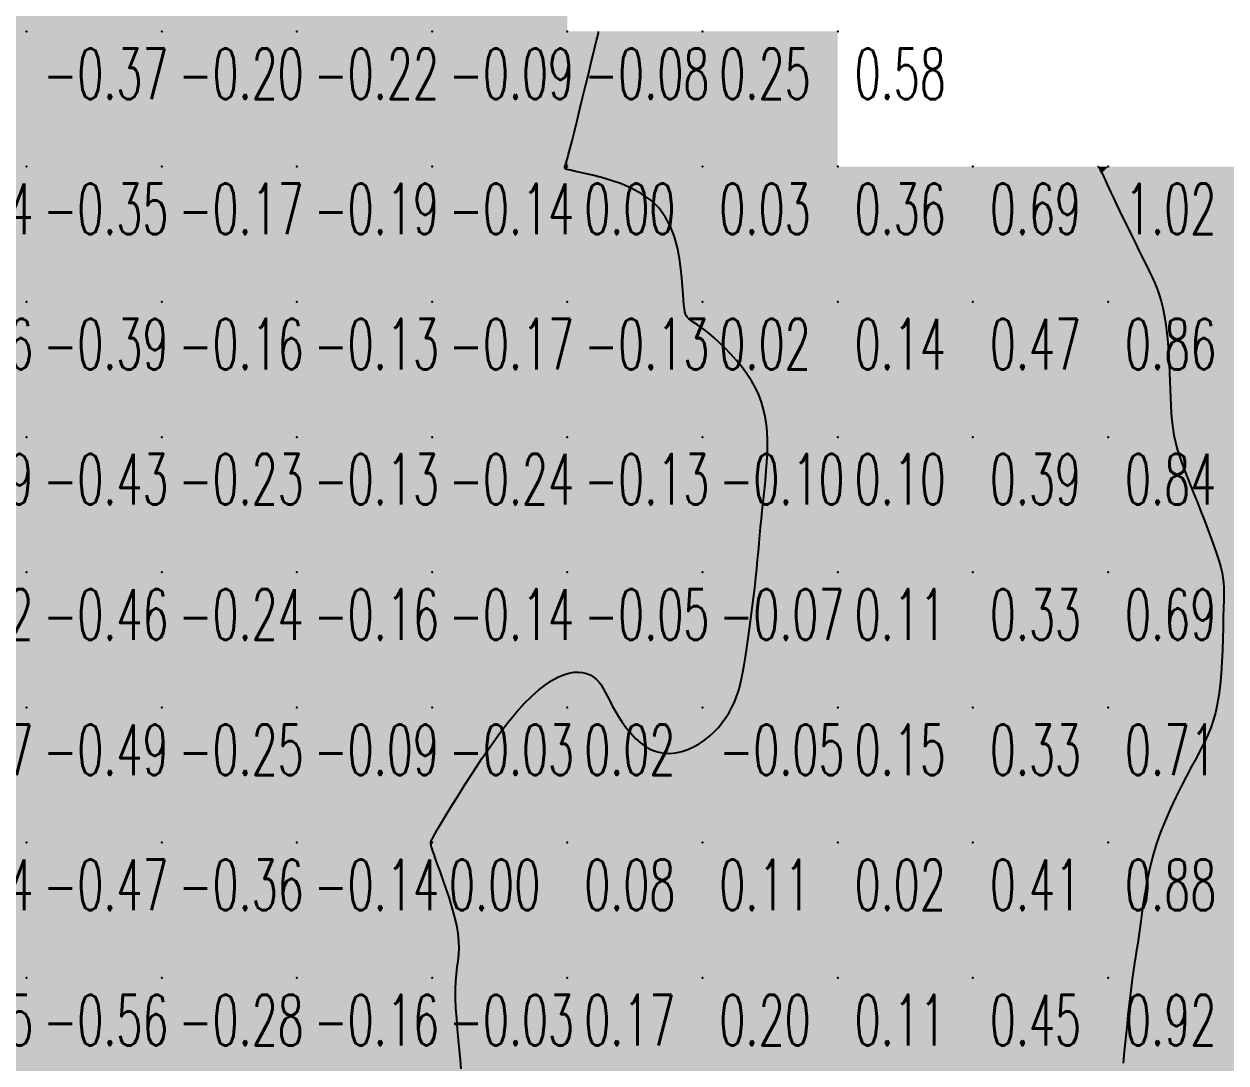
# Model space of a CAD drawing. Header units: millimetres. Extents: x 88261 to 90953, y 390274 to 392322.
# Drawn here: x 90260.1 to 90349, y 391710.9 to 391787.8 of the extents above; entities that cross this region are included whole.
import ezdxf
from ezdxf.enums import TextEntityAlignment as Align

# ---------------------------------------------------------------- set-up
doc = ezdxf.new("R2010")
doc.units = ezdxf.units.MM
doc.header["$LTSCALE"] = 25
for name, color, linetype in [('CN_03_00', 7, 'Continuous'), ('CN_04_00', 242, 'Continuous'), ('COTEAlt', 7, 'Continuous'), ('TN_COLORIAGE', 7, 'Continuous')]:
    doc.layers.add(name, color=color, linetype=linetype)
doc.styles.add('Simplex 1.0', font='Simplex.shx', dxfattribs={"width": 0.99, "height": 2.5})
doc.styles.get("Standard").update_dxf_attribs({"font": 'times.ttf'})

# ---------------------------------------------------------------- blocks, each defined once
blk = doc.blocks.new('COTE')
at = {"color": 0}
blk.add_point((0, 0), dxfattribs=at)
at = {"layer": 'COTEAlt'}
blk.add_attdef('ALT', text='', height=3.75, dxfattribs=at).set_placement((1.25, -1.25), align=Align.TOP_LEFT)

msp = doc.modelspace()

# ---------------------------------------------------------------- linework, layer by layer
at = {"layer": 'CN_03_00', "elevation": 1, "flags": 128}
msp.add_lwpolyline([(90339.51, 391777.239), (90339.51, 391777.239), (90339.511, 391777.238), (90339.512, 391777.236), (90339.516, 391777.23), (90339.522, 391777.221), (90339.531, 391777.208), (90339.543, 391777.19), (90339.559, 391777.166), (90339.58, 391777.134), (90339.605, 391777.096), (90339.634, 391777.05), (90339.667, 391776.996), (90339.704, 391776.933), (90339.743, 391776.861), (90339.786, 391776.781), (90339.831, 391776.69), (90339.879, 391776.589), (90339.933, 391776.47), (90339.999, 391776.325), (90340.079, 391776.147), (90340.179, 391775.927), (90340.302, 391775.659), (90340.453, 391775.334), (90340.636, 391774.945), (90340.854, 391774.487), (90341.101, 391773.971), (90341.37, 391773.413), (90341.654, 391772.827), (90341.946, 391772.227), (90342.239, 391771.629), (90342.526, 391771.048), (90342.799, 391770.498), (90343.053, 391769.989), (90343.287, 391769.516), (90343.502, 391769.066), (90343.697, 391768.63), (90343.874, 391768.197), (90344.033, 391767.755), (90344.174, 391767.295), (90344.298, 391766.804), (90344.405, 391766.275), (90344.497, 391765.712), (90344.575, 391765.121), (90344.64, 391764.51), (90344.694, 391763.884), (90344.737, 391763.25), (90344.77, 391762.615), (90344.796, 391761.985), (90344.816, 391761.366), (90344.833, 391760.759), (90344.852, 391760.164), (90344.877, 391759.582), (90344.911, 391759.012), (90344.959, 391758.455), (90345.025, 391757.91), (90345.112, 391757.379), (90345.225, 391756.859), (90345.362, 391756.346), (90345.521, 391755.834), (90345.702, 391755.315), (90345.901, 391754.784), (90346.117, 391754.234), (90346.349, 391753.659), (90346.595, 391753.052), (90346.852, 391752.41), (90347.114, 391751.744), (90347.376, 391751.069), (90347.631, 391750.397), (90347.872, 391749.744), (90348.094, 391749.123), (90348.29, 391748.548), (90348.454, 391748.034), (90348.581, 391747.587), (90348.674, 391747.193), (90348.738, 391746.826), (90348.778, 391746.464), (90348.797, 391746.084), (90348.802, 391745.663), (90348.796, 391745.177), (90348.785, 391744.604), (90348.771, 391743.928), (90348.754, 391743.165), (90348.731, 391742.341), (90348.699, 391741.479), (90348.656, 391740.605), (90348.6, 391739.742), (90348.527, 391738.916), (90348.436, 391738.151), (90348.323, 391737.465), (90348.188, 391736.845), (90348.027, 391736.275), (90347.84, 391735.735), (90347.623, 391735.208), (90347.375, 391734.676), (90347.094, 391734.12), (90346.777, 391733.522), (90346.426, 391732.868), (90346.048, 391732.16), (90345.655, 391731.403), (90345.255, 391730.603), (90344.861, 391729.767), (90344.482, 391728.9), (90344.13, 391728.008), (90343.814, 391727.096), (90343.542, 391726.172), (90343.313, 391725.248), (90343.12, 391724.335), (90342.958, 391723.446), (90342.823, 391722.594), (90342.708, 391721.791), (90342.61, 391721.051), (90342.522, 391720.384), (90342.439, 391719.799), (90342.361, 391719.276), (90342.285, 391718.791), (90342.21, 391718.319), (90342.135, 391717.838), (90342.059, 391717.321), (90341.98, 391716.744), (90341.897, 391716.084), (90341.809, 391715.324), (90341.718, 391714.486), (90341.626, 391713.598), (90341.535, 391712.692), (90341.447, 391711.797), (90341.365, 391710.941)], dxfattribs=at)
at = {"layer": 'CN_04_00', "flags": 128}
msp.add_lwpolyline([(90292.395, 391710.513), (90292.349, 391711.175), (90292.286, 391711.899), (90292.213, 391712.663), (90292.138, 391713.448), (90292.069, 391714.234), (90292.012, 391715.002), (90291.977, 391715.731), (90291.969, 391716.401), (90291.995, 391716.999), (90292.044, 391717.537), (90292.105, 391718.033), (90292.167, 391718.505), (90292.217, 391718.972), (90292.244, 391719.452), (90292.235, 391719.963), (90292.179, 391720.523), (90292.068, 391721.145), (90291.91, 391721.813), (90291.717, 391722.508), (90291.502, 391723.206), (90291.276, 391723.888), (90291.053, 391724.533), (90290.843, 391725.119), (90290.66, 391725.625), (90290.513, 391726.036), (90290.399, 391726.358), (90290.315, 391726.602), (90290.256, 391726.782), (90290.216, 391726.909), (90290.191, 391726.994), (90290.178, 391727.05), (90290.169, 391727.088), (90290.164, 391727.119), (90290.159, 391727.146), (90290.156, 391727.17), (90290.154, 391727.193), (90290.153, 391727.215), (90290.155, 391727.238), (90290.158, 391727.264), (90290.163, 391727.293), (90290.171, 391727.33), (90290.193, 391727.39), (90290.239, 391727.489), (90290.32, 391727.645), (90290.448, 391727.875), (90290.633, 391728.197), (90290.888, 391728.627), (90291.222, 391729.183), (90291.643, 391729.875), (90292.141, 391730.679), (90292.699, 391731.564), (90293.304, 391732.501), (90293.939, 391733.458), (90294.59, 391734.405), (90295.242, 391735.31), (90295.879, 391736.144), (90296.489, 391736.881), (90297.07, 391737.521), (90297.623, 391738.07), (90298.147, 391738.533), (90298.644, 391738.917), (90299.114, 391739.226), (90299.556, 391739.468), (90299.973, 391739.647), (90300.363, 391739.769), (90300.728, 391739.838), (90301.067, 391739.858), (90301.38, 391739.832), (90301.669, 391739.763), (90301.932, 391739.656), (90302.169, 391739.514), (90302.382, 391739.34), (90302.571, 391739.138), (90302.743, 391738.909), (90302.903, 391738.652), (90303.06, 391738.369), (90303.221, 391738.06), (90303.392, 391737.725), (90303.58, 391737.365), (90303.794, 391736.981), (90304.038, 391736.574), (90304.311, 391736.155), (90304.613, 391735.737), (90304.942, 391735.333), (90305.295, 391734.954), (90305.67, 391734.614), (90306.067, 391734.325), (90306.483, 391734.099), (90306.915, 391733.946), (90307.36, 391733.863), (90307.812, 391733.846), (90308.266, 391733.889), (90308.717, 391733.986), (90309.161, 391734.133), (90309.592, 391734.324), (90310.005, 391734.553), (90310.395, 391734.816), (90310.762, 391735.108), (90311.105, 391735.426), (90311.423, 391735.765), (90311.715, 391736.121), (90311.98, 391736.491), (90312.218, 391736.87), (90312.428, 391737.255), (90312.61, 391737.642), (90312.768, 391738.039), (90312.905, 391738.451), (90313.025, 391738.886), (90313.134, 391739.35), (90313.234, 391739.852), (90313.331, 391740.398), (90313.427, 391740.995), (90313.527, 391741.647), (90313.63, 391742.345), (90313.733, 391743.077), (90313.835, 391743.831), (90313.934, 391744.594), (90314.029, 391745.354), (90314.117, 391746.099), (90314.197, 391746.817), (90314.267, 391747.498), (90314.329, 391748.148), (90314.386, 391748.773), (90314.439, 391749.381), (90314.491, 391749.979), (90314.544, 391750.576), (90314.601, 391751.179), (90314.662, 391751.795), (90314.73, 391752.429), (90314.801, 391753.079), (90314.872, 391753.738), (90314.937, 391754.402), (90314.992, 391755.064), (90315.034, 391755.72), (90315.058, 391756.363), (90315.059, 391756.988), (90315.035, 391757.59), (90314.98, 391758.172), (90314.894, 391758.737), (90314.772, 391759.286), (90314.611, 391759.824), (90314.409, 391760.352), (90314.163, 391760.875), (90313.869, 391761.394), (90313.527, 391761.912), (90313.147, 391762.422), (90312.741, 391762.917), (90312.319, 391763.39), (90311.895, 391763.834), (90311.479, 391764.24), (90311.083, 391764.602), (90310.72, 391764.913), (90310.399, 391765.167), (90310.119, 391765.372), (90309.878, 391765.536), (90309.671, 391765.669), (90309.496, 391765.779), (90309.351, 391765.877), (90309.232, 391765.972), (90309.135, 391766.072), (90309.059, 391766.187), (90308.998, 391766.329), (90308.951, 391766.508), (90308.913, 391766.735), (90308.879, 391767.021), (90308.848, 391767.379), (90308.815, 391767.818), (90308.776, 391768.35), (90308.727, 391768.98), (90308.655, 391769.689), (90308.547, 391770.452), (90308.391, 391771.244), (90308.172, 391772.039), (90307.879, 391772.813), (90307.497, 391773.54), (90307.013, 391774.195), (90306.421, 391774.759), (90305.744, 391775.235), (90305.012, 391775.632), (90304.253, 391775.958), (90303.498, 391776.221), (90302.777, 391776.432), (90302.118, 391776.598), (90301.552, 391776.728), (90301.101, 391776.83), (90300.757, 391776.909), (90300.505, 391776.968), (90300.33, 391777.01), (90300.218, 391777.04), (90300.152, 391777.061), (90300.119, 391777.076), (90300.102, 391777.09), (90300.091, 391777.105), (90300.081, 391777.122), (90300.074, 391777.141), (90300.07, 391777.162), (90300.068, 391777.185), (90300.07, 391777.212), (90300.075, 391777.241), (90300.084, 391777.273), (90300.097, 391777.311), (90300.117, 391777.37), (90300.149, 391777.468), (90300.195, 391777.621), (90300.26, 391777.849), (90300.347, 391778.168), (90300.459, 391778.597), (90300.601, 391779.153), (90300.774, 391779.844), (90300.972, 391780.643), (90301.185, 391781.513), (90301.405, 391782.417), (90301.623, 391783.318), (90301.831, 391784.179), (90302.021, 391784.963), (90302.183, 391785.634), (90302.31, 391786.164), (90302.406, 391786.562), (90302.475, 391786.848), (90302.521, 391787.039), (90302.549, 391787.155), (90302.563, 391787.214), (90302.568, 391787.236), (90302.569, 391787.239)], dxfattribs=at)
at = {"layer": 'TN_COLORIAGE', "color": 91}
for points in [[(90250.249, 391797.239, -0.507), (90250.249, 391787.239, -0.507), (90260.249, 391797.239, -0.507)], [(90250.249, 391787.239, -0.507), (90260.249, 391787.239, -0.507), (90260.249, 391797.239, -0.507)], [(90260.249, 391797.239, -0.346), (90260.249, 391787.239, -0.346), (90270.249, 391797.239, -0.346)], [(90260.249, 391787.239, -0.346), (90270.249, 391787.239, -0.346), (90270.249, 391797.239, -0.346)], [(90270.249, 391797.239, -0.269), (90270.249, 391787.239, -0.269), (90280.249, 391797.239, -0.269)], [(90270.249, 391787.239, -0.269), (90280.249, 391787.239, -0.269), (90280.249, 391797.239, -0.269)], [(90280.249, 391787.239, -0.186), (90290.249, 391787.239, -0.186), (90290.249, 391797.239, -0.186)], [(90280.249, 391797.239, -0.186), (90280.249, 391787.239, -0.186), (90290.249, 391797.239, -0.186)], [(90290.249, 391797.239), (90295.876, 391797.239), (90290.249, 391787.239), (90294.05, 391791.04)], [(90290.249, 391787.239), (90294.05, 391791.04), (90300.249, 391787.239), (90300.249, 391790.706)], [(90250.249, 391777.239, -0.373), (90260.249, 391777.239, -0.373), (90260.249, 391787.239, -0.373)], [(90250.249, 391787.239, -0.373), (90250.249, 391777.239, -0.373), (90260.249, 391787.239, -0.373)], [(90260.249, 391787.239, -0.203), (90260.249, 391777.239, -0.203), (90270.249, 391787.239, -0.203)], [(90260.249, 391777.239, -0.203), (90270.249, 391777.239, -0.203), (90270.249, 391787.239, -0.203)], [(90270.249, 391787.239, -0.215), (90270.249, 391777.239, -0.215), (90280.249, 391787.239, -0.215)], [(90270.249, 391777.239, -0.215), (90280.249, 391777.239, -0.215), (90280.249, 391787.239, -0.215)], [(90280.249, 391787.239, -0.089), (90280.249, 391777.239, -0.089), (90290.249, 391787.239, -0.089)], [(90280.249, 391777.239, -0.089), (90290.249, 391777.239, -0.089), (90290.249, 391787.239, -0.089)], [(90290.249, 391787.239, -0.077), (90290.249, 391777.239, -0.077), (90300.249, 391787.239, -0.077)], [(90290.249, 391777.239), (90300.044, 391777.239), (90300.249, 391787.239), (90300.249, 391777.609)], [(90302.569, 391787.239, -0.077), (90300.249, 391777.609, -0.077), (90300.249, 391787.239, -0.077)], [(90250.249, 391777.239, -0.347), (90250.249, 391767.239, -0.347), (90260.249, 391777.239, -0.347)], [(90250.249, 391767.239, -0.347), (90260.249, 391767.239, -0.347), (90260.249, 391777.239, -0.347)], [(90260.249, 391777.239, -0.173), (90260.249, 391767.239, -0.173), (90270.249, 391777.239, -0.173)], [(90260.249, 391767.239, -0.173), (90270.249, 391767.239, -0.173), (90270.249, 391777.239, -0.173)], [(90270.249, 391777.239, -0.19), (90270.249, 391767.239, -0.19), (90280.249, 391777.239, -0.19)], [(90270.249, 391767.239, -0.19), (90280.249, 391767.239, -0.19), (90280.249, 391777.239, -0.19)], [(90280.249, 391767.239, -0.141), (90290.249, 391767.239, -0.141), (90290.249, 391777.239, -0.141)], [(90280.249, 391777.239, -0.141), (90280.249, 391767.239, -0.141), (90290.249, 391777.239, -0.141)], [(90290.249, 391767.239), (90300.08, 391777.071), (90290.249, 391777.239), (90300.044, 391777.239)], [(90290.249, 391767.239), (90300.08, 391777.071), (90300.249, 391767.239), (90300.249, 391777.017)], [(90308.238, 391775.229, -0.13), (90300.249, 391777.017, -0.13), (90300.249, 391767.239, -0.13)], [(90308.238, 391775.229, -0.13), (90308.874, 391767.239, -0.13), (90300.249, 391767.239, -0.13)], [(90250.249, 391767.239, -0.389), (90250.249, 391757.239, -0.389), (90260.249, 391767.239, -0.389)], [(90250.249, 391757.239, -0.389), (90260.249, 391757.239, -0.389), (90260.249, 391767.239, -0.389)], [(90260.249, 391767.239, -0.162), (90260.249, 391757.239, -0.162), (90270.249, 391767.239, -0.162)], [(90260.249, 391757.239, -0.162), (90270.249, 391757.239, -0.162), (90270.249, 391767.239, -0.162)], [(90270.249, 391767.239, -0.129), (90270.249, 391757.239, -0.129), (90280.249, 391767.239, -0.129)], [(90270.249, 391757.239, -0.129), (90280.249, 391757.239, -0.129), (90280.249, 391767.239, -0.129)], [(90280.249, 391757.239, -0.172), (90290.249, 391757.239, -0.172), (90290.249, 391767.239, -0.172)], [(90280.249, 391767.239, -0.172), (90280.249, 391757.239, -0.172), (90290.249, 391767.239, -0.172)], [(90290.249, 391757.239, -0.13), (90300.249, 391757.239, -0.13), (90300.249, 391767.239, -0.13)], [(90290.249, 391767.239, -0.13), (90290.249, 391757.239, -0.13), (90300.249, 391767.239, -0.13)], [(90300.249, 391757.239), (90308.922, 391765.913), (90300.249, 391767.239), (90308.874, 391767.239)], [(90300.249, 391757.239), (90308.922, 391765.913), (90310.249, 391757.239), (90310.249, 391765.542)], [(90314.406, 391761.396, -0.101), (90310.249, 391765.542, -0.101), (90310.249, 391757.239, -0.101)], [(90314.406, 391761.396, -0.101), (90315.342, 391757.239, -0.101), (90310.249, 391757.239, -0.101)], [(90250.249, 391757.239, -0.43), (90250.249, 391747.239, -0.43), (90260.249, 391757.239, -0.43)], [(90250.249, 391747.239, -0.43), (90260.249, 391747.239, -0.43), (90260.249, 391757.239, -0.43)], [(90260.249, 391757.239, -0.234), (90260.249, 391747.239, -0.234), (90270.249, 391757.239, -0.234)], [(90260.249, 391747.239, -0.234), (90270.249, 391747.239, -0.234), (90270.249, 391757.239, -0.234)], [(90270.249, 391757.239, -0.127), (90270.249, 391747.239, -0.127), (90280.249, 391757.239, -0.127)], [(90270.249, 391747.239, -0.127), (90280.249, 391747.239, -0.127), (90280.249, 391757.239, -0.127)], [(90280.249, 391757.239, -0.239), (90280.249, 391747.239, -0.239), (90290.249, 391757.239, -0.239)], [(90280.249, 391747.239, -0.239), (90290.249, 391747.239, -0.239), (90290.249, 391757.239, -0.239)], [(90290.249, 391747.239, -0.135), (90300.249, 391747.239, -0.135), (90300.249, 391757.239, -0.135)], [(90290.249, 391757.239, -0.135), (90290.249, 391747.239, -0.135), (90300.249, 391757.239, -0.135)], [(90300.249, 391757.239, -0.101), (90300.249, 391747.239, -0.101), (90310.249, 391757.239, -0.101)], [(90300.249, 391747.239, -0.101), (90310.249, 391747.239, -0.101), (90310.249, 391757.239, -0.101)], [(90310.249, 391757.239), (90315.342, 391757.239), (90310.249, 391747.239), (90314.582, 391751.572)], [(90314.304, 391747.239, -0.074), (90314.582, 391751.572, -0.074), (90310.249, 391747.239, -0.074)], [(90250.249, 391747.239, -0.46), (90250.249, 391737.239, -0.46), (90260.249, 391747.239, -0.46)], [(90250.249, 391737.239, -0.46), (90260.249, 391737.239, -0.46), (90260.249, 391747.239, -0.46)], [(90260.249, 391747.239, -0.24), (90260.249, 391737.239, -0.24), (90270.249, 391747.239, -0.24)], [(90260.249, 391737.239, -0.24), (90270.249, 391737.239, -0.24), (90270.249, 391747.239, -0.24)], [(90270.249, 391747.239, -0.161), (90270.249, 391737.239, -0.161), (90280.249, 391747.239, -0.161)], [(90270.249, 391737.239, -0.161), (90280.249, 391737.239, -0.161), (90280.249, 391747.239, -0.161)], [(90280.249, 391747.239, -0.137), (90280.249, 391737.239, -0.137), (90290.249, 391747.239, -0.137)], [(90280.249, 391737.239, -0.137), (90290.249, 391737.239, -0.137), (90290.249, 391747.239, -0.137)], [(90290.249, 391747.239, -0.054), (90290.249, 391737.239, -0.054), (90300.249, 391747.239, -0.054)], [(90300.249, 391747.239), (90300.249, 391740.251), (90290.249, 391737.239), (90296.194, 391737.239)], [(90310.249, 391747.239), (90302.647, 391739.638), (90300.249, 391747.239), (90300.249, 391740.251)], [(90310.249, 391747.239), (90302.647, 391739.638), (90310.249, 391737.239), (90303.454, 391737.239)], [(90310.249, 391747.239), (90314.304, 391747.239), (90310.249, 391737.239), (90313.382, 391740.372)], [(90312.734, 391737.239, -0.05), (90313.382, 391740.372, -0.05), (90310.249, 391737.239, -0.05)], [(90250.249, 391727.239, -0.493), (90260.249, 391727.239, -0.493), (90260.249, 391737.239, -0.493)], [(90250.249, 391737.239, -0.493), (90250.249, 391727.239, -0.493), (90260.249, 391737.239, -0.493)], [(90260.249, 391737.239, -0.254), (90260.249, 391727.239, -0.254), (90270.249, 391737.239, -0.254)], [(90260.249, 391727.239, -0.254), (90270.249, 391727.239, -0.254), (90270.249, 391737.239, -0.254)], [(90270.249, 391727.239, -0.09), (90280.249, 391727.239, -0.09), (90280.249, 391737.239, -0.09)], [(90270.249, 391737.239, -0.09), (90270.249, 391727.239, -0.09), (90280.249, 391737.239, -0.09)], [(90280.249, 391727.239), (90290.143, 391727.239), (90290.249, 391737.239), (90290.249, 391727.655)], [(90280.249, 391737.239, -0.034), (90280.249, 391727.239, -0.034), (90290.249, 391737.239, -0.034)], [(90296.194, 391737.239, -0.034), (90290.249, 391727.655, -0.034), (90290.249, 391737.239, -0.034)], [(90306.298, 391733.289, -0.05), (90303.454, 391737.239, -0.05), (90310.249, 391737.239, -0.05)], [(90310.249, 391734.198, -0.05), (90306.298, 391733.289, -0.05), (90310.249, 391737.239, -0.05)], [(90312.734, 391737.239, -0.05), (90310.249, 391734.198, -0.05), (90310.249, 391737.239, -0.05)], [(90250.249, 391717.239, -0.473), (90260.249, 391717.239, -0.473), (90260.249, 391727.239, -0.473)], [(90250.249, 391727.239, -0.473), (90250.249, 391717.239, -0.473), (90260.249, 391727.239, -0.473)], [(90260.249, 391727.239, -0.361), (90260.249, 391717.239, -0.361), (90270.249, 391727.239, -0.361)], [(90260.249, 391717.239, -0.361), (90270.249, 391717.239, -0.361), (90270.249, 391727.239, -0.361)], [(90270.249, 391717.239, -0.139), (90280.249, 391717.239, -0.139), (90280.249, 391727.239, -0.139)], [(90270.249, 391727.239, -0.139), (90270.249, 391717.239, -0.139), (90280.249, 391727.239, -0.139)], [(90280.249, 391717.239), (90290.156, 391727.147), (90280.249, 391727.239), (90290.143, 391727.239)], [(90280.249, 391717.239), (90290.156, 391727.147), (90290.249, 391717.239), (90290.249, 391726.701)], [(90292.809, 391719.8, -0.026), (90290.249, 391726.701, -0.026), (90290.249, 391717.239, -0.026)], [(90291.587, 391717.239, -0.026), (90292.809, 391719.8, -0.026), (90290.249, 391717.239, -0.026)], [(90250.249, 391707.239, -0.562), (90260.249, 391707.239, -0.562), (90260.249, 391717.239, -0.562)], [(90250.249, 391717.239, -0.562), (90250.249, 391707.239, -0.562), (90260.249, 391717.239, -0.562)], [(90260.249, 391717.239, -0.283), (90260.249, 391707.239, -0.283), (90270.249, 391717.239, -0.283)], [(90260.249, 391707.239, -0.283), (90270.249, 391707.239, -0.283), (90270.249, 391717.239, -0.283)], [(90270.249, 391707.239, -0.16), (90280.249, 391707.239, -0.16), (90280.249, 391717.239, -0.16)], [(90270.249, 391717.239, -0.16), (90270.249, 391707.239, -0.16), (90280.249, 391717.239, -0.16)], [(90280.249, 391707.239, -0.026), (90290.249, 391707.239, -0.026), (90290.249, 391717.239, -0.026)], [(90280.249, 391717.239, -0.026), (90280.249, 391707.239, -0.026), (90290.249, 391717.239, -0.026)], [(90290.249, 391707.239), (90292.66, 391709.65), (90290.249, 391717.239), (90291.587, 391717.239)]]:
    msp.add_solid(points, dxfattribs=at)
at = {"layer": 'TN_COLORIAGE', "color": 81}
for points in [[(90300.249, 391777.609, 0.254), (90302.569, 391787.239, 0.254), (90300.249, 391777.239, 0.254), (90310.249, 391787.239, 0.254)], [(90310.249, 391777.239, 0.003), (90310.249, 391787.239, 0.003), (90300.249, 391777.239, 0.003)], [(90320.249, 391777.239, 0.033), (90320.249, 391787.239, 0.033), (90310.249, 391777.239, 0.033)], [(90320.249, 391787.239, 0.033), (90310.249, 391787.239, 0.033), (90310.249, 391777.239, 0.033)], [(90300.249, 391777.609, 0.003), (90300.044, 391777.239, 0.003), (90300.249, 391777.239, 0.003)], [(90300.044, 391777.239, 0.003), (90300.08, 391777.071, 0.003), (90300.249, 391777.239, 0.003)], [(90300.249, 391777.017, 0.003), (90300.08, 391777.071, 0.003), (90300.249, 391777.239, 0.003)], [(90300.249, 391777.017, 0.033), (90308.238, 391775.229, 0.033), (90300.249, 391777.239, 0.033), (90310.249, 391777.239, 0.033)], [(90308.874, 391767.239, 0.033), (90308.238, 391775.229, 0.033), (90310.249, 391767.239, 0.033), (90310.249, 391777.239, 0.033)], [(90320.249, 391767.239, 0.021), (90320.249, 391777.239, 0.021), (90310.249, 391767.239, 0.021)], [(90310.249, 391777.239, 0.363), (90310.249, 391767.239, 0.363), (90320.249, 391777.239, 0.363)], [(90330.249, 391767.239, 0.142), (90330.249, 391777.239, 0.142), (90320.249, 391767.239, 0.142)], [(90320.249, 391777.239, 0.694), (90320.249, 391767.239, 0.694), (90330.249, 391777.239, 0.694)], [(90330.249, 391767.239, 1), (90339.806, 391776.797, 1), (90330.249, 391777.239, 1), (90339.51, 391777.239, 1)], [(90330.249, 391767.239, 1), (90339.806, 391776.797, 1), (90340.249, 391767.239, 1), (90340.249, 391775.716, 1)], [(90343.017, 391770.008, 0.864), (90340.249, 391775.716, 0.864), (90340.249, 391767.239, 0.864)], [(90343.017, 391770.008, 0.864), (90344.476, 391767.239, 0.864), (90340.249, 391767.239, 0.864)], [(90308.874, 391767.239, 0.021), (90308.922, 391765.913, 0.021), (90310.249, 391767.239, 0.021)], [(90310.249, 391765.542, 0.021), (90308.922, 391765.913, 0.021), (90310.249, 391767.239, 0.021)], [(90310.249, 391765.542, 0.142), (90314.406, 391761.396, 0.142), (90310.249, 391767.239, 0.142), (90320.249, 391767.239, 0.142)], [(90315.342, 391757.239, 0.142), (90314.406, 391761.396, 0.142), (90320.249, 391757.239, 0.142), (90320.249, 391767.239, 0.142)], [(90320.249, 391757.239, 0.473), (90330.249, 391757.239, 0.473), (90330.249, 391767.239, 0.473)], [(90320.249, 391767.239, 0.473), (90320.249, 391757.239, 0.473), (90330.249, 391767.239, 0.473)], [(90330.249, 391757.239, 0.864), (90340.249, 391757.239, 0.864), (90340.249, 391767.239, 0.864)], [(90330.249, 391767.239, 0.864), (90330.249, 391757.239, 0.864), (90340.249, 391767.239, 0.864)], [(90340.249, 391757.239, 1), (90344.867, 391761.857, 1), (90340.249, 391767.239, 1), (90344.476, 391767.239, 1)], [(90344.835, 391757.239, 0.841), (90344.867, 391761.857, 0.841), (90340.249, 391757.239, 0.841)], [(90314.582, 391751.572, 0.109), (90314.304, 391747.239, 0.109), (90320.249, 391757.239, 0.109), (90320.249, 391747.239, 0.109)], [(90314.582, 391751.572, 0.097), (90315.342, 391757.239, 0.097), (90320.249, 391757.239, 0.097)], [(90320.249, 391747.239, 0.385), (90330.249, 391747.239, 0.385), (90330.249, 391757.239, 0.385)], [(90320.249, 391757.239, 0.385), (90320.249, 391747.239, 0.385), (90330.249, 391757.239, 0.385)], [(90330.249, 391757.239, 0.841), (90330.249, 391747.239, 0.841), (90340.249, 391757.239, 0.841)], [(90330.249, 391747.239, 0.841), (90340.249, 391747.239, 0.841), (90340.249, 391757.239, 0.841)], [(90340.249, 391747.239, 1), (90346.467, 391753.458, 1), (90340.249, 391757.239, 1), (90344.835, 391757.239, 1)], [(90346.467, 391753.458, 0.691), (90348.865, 391747.239, 0.691), (90340.249, 391747.239, 0.691)], [(90313.382, 391740.372, 0.15), (90312.734, 391737.239, 0.15), (90320.249, 391747.239, 0.15), (90320.249, 391737.239, 0.15)], [(90313.382, 391740.372, 0.109), (90314.304, 391747.239, 0.109), (90320.249, 391747.239, 0.109)], [(90320.249, 391737.239, 0.332), (90330.249, 391737.239, 0.332), (90330.249, 391747.239, 0.332)], [(90320.249, 391747.239, 0.332), (90320.249, 391737.239, 0.332), (90330.249, 391747.239, 0.332)], [(90330.249, 391737.239, 0.691), (90340.249, 391737.239, 0.691), (90340.249, 391747.239, 0.691)], [(90330.249, 391747.239, 0.691), (90330.249, 391737.239, 0.691), (90340.249, 391747.239, 0.691)], [(90340.249, 391747.239, 1), (90348.865, 391747.239, 1), (90340.249, 391737.239, 1), (90348.796, 391745.786, 1)], [(90348.662, 391737.239, 0.708), (90348.796, 391745.786, 0.708), (90340.249, 391737.239, 0.708)], [(90296.194, 391737.239, 0.023), (90300.249, 391740.251, 0.023), (90300.249, 391737.239, 0.023)], [(90300.249, 391740.251, 0.023), (90302.647, 391739.638, 0.023), (90300.249, 391737.239, 0.023)], [(90303.454, 391737.239, 0.023), (90302.647, 391739.638, 0.023), (90300.249, 391737.239, 0.023)], [(90290.249, 391727.239, 0.023), (90300.249, 391727.239, 0.023), (90300.249, 391737.239, 0.023)], [(90290.249, 391727.655, 0.023), (90296.194, 391737.239, 0.023), (90290.249, 391727.239, 0.023), (90300.249, 391737.239, 0.023)], [(90303.454, 391737.239, 0.076), (90306.298, 391733.289, 0.076), (90300.249, 391737.239, 0.076), (90300.249, 391727.239, 0.076)], [(90310.249, 391734.198, 0.15), (90312.734, 391737.239, 0.15), (90310.249, 391727.239, 0.15), (90320.249, 391737.239, 0.15)], [(90310.249, 391727.239, 0.15), (90320.249, 391727.239, 0.15), (90320.249, 391737.239, 0.15)], [(90320.249, 391737.239, 0.333), (90320.249, 391727.239, 0.333), (90330.249, 391737.239, 0.333)], [(90320.249, 391727.239, 0.333), (90330.249, 391727.239, 0.333), (90330.249, 391737.239, 0.333)], [(90330.249, 391727.239, 0.708), (90340.249, 391727.239, 0.708), (90340.249, 391737.239, 0.708)], [(90330.249, 391737.239, 0.708), (90330.249, 391727.239, 0.708), (90340.249, 391737.239, 0.708)], [(90340.249, 391737.239, 1), (90348.662, 391737.239, 1), (90340.249, 391727.239, 1), (90347.173, 391734.164, 1)], [(90306.298, 391733.289, 0.114), (90310.249, 391734.198, 0.114), (90300.249, 391727.239, 0.114), (90310.249, 391727.239, 0.114)], [(90343.311, 391727.239, 0.876), (90347.173, 391734.164, 0.876), (90340.249, 391727.239, 0.876)], [(90290.249, 391727.655, 0.001), (90290.143, 391727.239, 0.001), (90290.249, 391727.239, 0.001)], [(90290.143, 391727.239, 0.001), (90290.156, 391727.147, 0.001), (90290.249, 391727.239, 0.001)], [(90290.249, 391726.701, 0.001), (90290.156, 391727.147, 0.001), (90290.249, 391727.239, 0.001)], [(90290.249, 391726.701, 0.076), (90292.809, 391719.8, 0.076), (90290.249, 391727.239, 0.076), (90300.249, 391727.239, 0.076)], [(90292.809, 391719.8, 0.17), (90291.587, 391717.239, 0.17), (90300.249, 391727.239, 0.17), (90300.249, 391717.239, 0.17)], [(90300.249, 391727.239, 0.114), (90300.249, 391717.239, 0.114), (90310.249, 391727.239, 0.114)], [(90300.249, 391717.239, 0.114), (90310.249, 391717.239, 0.114), (90310.249, 391727.239, 0.114)], [(90310.249, 391727.239, 0.018), (90310.249, 391717.239, 0.018), (90320.249, 391727.239, 0.018)], [(90310.249, 391717.239, 0.018), (90320.249, 391717.239, 0.018), (90320.249, 391727.239, 0.018)], [(90320.249, 391727.239, 0.407), (90320.249, 391717.239, 0.407), (90330.249, 391727.239, 0.407)], [(90320.249, 391717.239, 0.407), (90330.249, 391717.239, 0.407), (90330.249, 391727.239, 0.407)], [(90330.249, 391717.239, 0.876), (90340.249, 391717.239, 0.876), (90340.249, 391727.239, 0.876)], [(90330.249, 391727.239, 0.876), (90330.249, 391717.239, 0.876), (90340.249, 391727.239, 0.876)], [(90340.249, 391727.239, 1), (90343.311, 391727.239, 1), (90340.249, 391717.239, 1), (90342.466, 391719.457, 1)], [(90341.955, 391717.239, 0.92), (90342.466, 391719.457, 0.92), (90340.249, 391717.239, 0.92)], [(90291.587, 391717.239, 0.17), (90292.66, 391709.65, 0.17), (90300.249, 391717.239, 0.17)], [(90292.66, 391709.65, 0.23), (90292.146, 391707.239, 0.23), (90300.249, 391717.239, 0.23), (90300.249, 391707.239, 0.23)], [(90300.249, 391717.239, 0.198), (90300.249, 391707.239, 0.198), (90310.249, 391717.239, 0.198)], [(90300.249, 391707.239, 0.198), (90310.249, 391707.239, 0.198), (90310.249, 391717.239, 0.198)], [(90310.249, 391717.239, 0.111), (90310.249, 391707.239, 0.111), (90320.249, 391717.239, 0.111)], [(90310.249, 391707.239, 0.111), (90320.249, 391707.239, 0.111), (90320.249, 391717.239, 0.111)], [(90320.249, 391717.239, 0.451), (90320.249, 391707.239, 0.451), (90330.249, 391717.239, 0.451)], [(90320.249, 391707.239, 0.451), (90330.249, 391707.239, 0.451), (90330.249, 391717.239, 0.451)], [(90330.249, 391707.239, 0.92), (90340.249, 391707.239, 0.92), (90340.249, 391717.239, 0.92)], [(90330.249, 391717.239, 0.92), (90330.249, 391707.239, 0.92), (90340.249, 391717.239, 0.92)], [(90340.249, 391717.239, 1), (90341.955, 391717.239, 1), (90340.249, 391707.239, 1), (90341.097, 391708.088, 1)]]:
    msp.add_solid(points, dxfattribs=at)
at = {"layer": 'TN_COLORIAGE', "color": 71}
for points in [[(90339.51, 391777.239, 1.024), (90339.806, 391776.797, 1.024), (90340.249, 391777.239, 1.024)], [(90340.249, 391775.716, 1.024), (90339.806, 391776.797, 1.024), (90340.249, 391777.239, 1.024)], [(90340.249, 391775.716, 1.355), (90343.017, 391770.008, 1.355), (90340.249, 391777.239, 1.355), (90350.249, 391777.239, 1.355)], [(90344.476, 391767.239, 1.355), (90343.017, 391770.008, 1.355), (90350.249, 391767.239, 1.355), (90350.249, 391777.239, 1.355)], [(90344.476, 391767.239, 1.186), (90344.867, 391761.857, 1.186), (90350.249, 391767.239, 1.186)], [(90344.867, 391761.857, 1.188), (90344.835, 391757.239, 1.188), (90350.249, 391767.239, 1.188), (90350.249, 391757.239, 1.188)], [(90344.835, 391757.239, 1.188), (90346.467, 391753.458, 1.188), (90350.249, 391757.239, 1.188)], [(90348.865, 391747.239, 1.188), (90346.467, 391753.458, 1.188), (90350.249, 391747.239, 1.188), (90350.249, 391757.239, 1.188)], [(90348.796, 391745.786, 1.055), (90348.662, 391737.239, 1.055), (90350.249, 391747.239, 1.055), (90350.249, 391737.239, 1.055)], [(90348.796, 391745.786, 1.05), (90348.865, 391747.239, 1.05), (90350.249, 391747.239, 1.05)], [(90347.173, 391734.164, 1.281), (90343.311, 391727.239, 1.281), (90350.249, 391737.239, 1.281), (90350.249, 391727.239, 1.281)], [(90347.173, 391734.164, 1.055), (90348.662, 391737.239, 1.055), (90350.249, 391737.239, 1.055)], [(90342.466, 391719.457, 1.389), (90341.955, 391717.239, 1.389), (90350.249, 391727.239, 1.389), (90350.249, 391717.239, 1.389)], [(90342.466, 391719.457, 1.281), (90343.311, 391727.239, 1.281), (90350.249, 391727.239, 1.281)], [(90341.097, 391708.088, 1.433), (90341.018, 391707.239, 1.433), (90350.249, 391717.239, 1.433), (90350.249, 391707.239, 1.433)], [(90341.097, 391708.088, 1.389), (90341.955, 391717.239, 1.389), (90350.249, 391717.239, 1.389)]]:
    msp.add_solid(points, dxfattribs=at)

# ---------------------------------------------------------------- block references
at = {"layer": 'COTEAlt'}
ref = msp.add_blockref('COTE', (90260.249, 391787.239), dxfattribs=at)
ref.add_attrib('ALT', '-0.37', dxfattribs={"height": 3.75, "style": 'Simplex 1.0', "width": 0.6}).set_placement((90261.499, 391785.989), align=Align.TOP_LEFT)
ref = msp.add_blockref('COTE', (90270.249, 391787.239), dxfattribs=at)
ref.add_attrib('ALT', '-0.20', dxfattribs={"height": 3.75, "style": 'Simplex 1.0', "width": 0.6}).set_placement((90271.499, 391785.989), align=Align.TOP_LEFT)
ref = msp.add_blockref('COTE', (90280.249, 391787.239), dxfattribs=at)
ref.add_attrib('ALT', '-0.22', dxfattribs={"height": 3.75, "style": 'Simplex 1.0', "width": 0.6}).set_placement((90281.499, 391785.989), align=Align.TOP_LEFT)
ref = msp.add_blockref('COTE', (90290.249, 391787.239), dxfattribs=at)
ref.add_attrib('ALT', '-0.09', dxfattribs={"height": 3.75, "style": 'Simplex 1.0', "width": 0.6}).set_placement((90291.499, 391785.989), align=Align.TOP_LEFT)
ref = msp.add_blockref('COTE', (90300.249, 391787.239), dxfattribs=at)
ref.add_attrib('ALT', '-0.08', dxfattribs={"height": 3.75, "style": 'Simplex 1.0', "width": 0.6}).set_placement((90301.499, 391785.989), align=Align.TOP_LEFT)
ref = msp.add_blockref('COTE', (90310.249, 391787.239), dxfattribs=at)
ref.add_attrib('ALT', '0.25', dxfattribs={"height": 3.75, "style": 'Simplex 1.0', "width": 0.6}).set_placement((90311.499, 391785.989), align=Align.TOP_LEFT)
ref = msp.add_blockref('COTE', (90320.249, 391787.239), dxfattribs=at)
ref.add_attrib('ALT', '0.58', dxfattribs={"height": 3.75, "style": 'Simplex 1.0', "width": 0.6}).set_placement((90321.499, 391785.989), align=Align.TOP_LEFT)
ref = msp.add_blockref('COTE', (90250.249, 391777.239), dxfattribs=at)
ref.add_attrib('ALT', '-0.54', dxfattribs={"height": 3.75, "style": 'Simplex 1.0', "width": 0.6}).set_placement((90251.499, 391775.989), align=Align.TOP_LEFT)
ref = msp.add_blockref('COTE', (90260.249, 391777.239), dxfattribs=at)
ref.add_attrib('ALT', '-0.35', dxfattribs={"height": 3.75, "style": 'Simplex 1.0', "width": 0.6}).set_placement((90261.499, 391775.989), align=Align.TOP_LEFT)
ref = msp.add_blockref('COTE', (90270.249, 391777.239), dxfattribs=at)
ref.add_attrib('ALT', '-0.17', dxfattribs={"height": 3.75, "style": 'Simplex 1.0', "width": 0.6}).set_placement((90271.499, 391775.989), align=Align.TOP_LEFT)
ref = msp.add_blockref('COTE', (90280.249, 391777.239), dxfattribs=at)
ref.add_attrib('ALT', '-0.19', dxfattribs={"height": 3.75, "style": 'Simplex 1.0', "width": 0.6}).set_placement((90281.499, 391775.989), align=Align.TOP_LEFT)
ref = msp.add_blockref('COTE', (90290.249, 391777.239), dxfattribs=at)
ref.add_attrib('ALT', '-0.14', dxfattribs={"height": 3.75, "style": 'Simplex 1.0', "width": 0.6}).set_placement((90291.499, 391775.989), align=Align.TOP_LEFT)
ref = msp.add_blockref('COTE', (90300.249, 391777.239), dxfattribs=at)
ref.add_attrib('ALT', '0.00', dxfattribs={"height": 3.75, "style": 'Simplex 1.0', "width": 0.6}).set_placement((90301.499, 391775.989), align=Align.TOP_LEFT)
ref = msp.add_blockref('COTE', (90310.249, 391777.239), dxfattribs=at)
ref.add_attrib('ALT', '0.03', dxfattribs={"height": 3.75, "style": 'Simplex 1.0', "width": 0.6}).set_placement((90311.499, 391775.989), align=Align.TOP_LEFT)
ref = msp.add_blockref('COTE', (90320.249, 391777.239), dxfattribs=at)
ref.add_attrib('ALT', '0.36', dxfattribs={"height": 3.75, "style": 'Simplex 1.0', "width": 0.6}).set_placement((90321.499, 391775.989), align=Align.TOP_LEFT)
ref = msp.add_blockref('COTE', (90330.249, 391777.239), dxfattribs=at)
ref.add_attrib('ALT', '0.69', dxfattribs={"height": 3.75, "style": 'Simplex 1.0', "width": 0.6}).set_placement((90331.499, 391775.989), align=Align.TOP_LEFT)
ref = msp.add_blockref('COTE', (90340.249, 391777.239), dxfattribs=at)
ref.add_attrib('ALT', '1.02', dxfattribs={"height": 3.75, "style": 'Simplex 1.0', "width": 0.6}).set_placement((90341.499, 391775.989), align=Align.TOP_LEFT)
ref = msp.add_blockref('COTE', (90250.249, 391767.239), dxfattribs=at)
ref.add_attrib('ALT', '-0.56', dxfattribs={"height": 3.75, "style": 'Simplex 1.0', "width": 0.6}).set_placement((90251.499, 391765.989), align=Align.TOP_LEFT)
ref = msp.add_blockref('COTE', (90260.249, 391767.239), dxfattribs=at)
ref.add_attrib('ALT', '-0.39', dxfattribs={"height": 3.75, "style": 'Simplex 1.0', "width": 0.6}).set_placement((90261.499, 391765.989), align=Align.TOP_LEFT)
ref = msp.add_blockref('COTE', (90270.249, 391767.239), dxfattribs=at)
ref.add_attrib('ALT', '-0.16', dxfattribs={"height": 3.75, "style": 'Simplex 1.0', "width": 0.6}).set_placement((90271.499, 391765.989), align=Align.TOP_LEFT)
ref = msp.add_blockref('COTE', (90280.249, 391767.239), dxfattribs=at)
ref.add_attrib('ALT', '-0.13', dxfattribs={"height": 3.75, "style": 'Simplex 1.0', "width": 0.6}).set_placement((90281.499, 391765.989), align=Align.TOP_LEFT)
ref = msp.add_blockref('COTE', (90290.249, 391767.239), dxfattribs=at)
ref.add_attrib('ALT', '-0.17', dxfattribs={"height": 3.75, "style": 'Simplex 1.0', "width": 0.6}).set_placement((90291.499, 391765.989), align=Align.TOP_LEFT)
ref = msp.add_blockref('COTE', (90300.249, 391767.239), dxfattribs=at)
ref.add_attrib('ALT', '-0.13', dxfattribs={"height": 3.75, "style": 'Simplex 1.0', "width": 0.6}).set_placement((90301.499, 391765.989), align=Align.TOP_LEFT)
ref = msp.add_blockref('COTE', (90310.249, 391767.239), dxfattribs=at)
ref.add_attrib('ALT', '0.02', dxfattribs={"height": 3.75, "style": 'Simplex 1.0', "width": 0.6}).set_placement((90311.499, 391765.989), align=Align.TOP_LEFT)
ref = msp.add_blockref('COTE', (90320.249, 391767.239), dxfattribs=at)
ref.add_attrib('ALT', '0.14', dxfattribs={"height": 3.75, "style": 'Simplex 1.0', "width": 0.6}).set_placement((90321.499, 391765.989), align=Align.TOP_LEFT)
ref = msp.add_blockref('COTE', (90330.249, 391767.239), dxfattribs=at)
ref.add_attrib('ALT', '0.47', dxfattribs={"height": 3.75, "style": 'Simplex 1.0', "width": 0.6}).set_placement((90331.499, 391765.989), align=Align.TOP_LEFT)
ref = msp.add_blockref('COTE', (90340.249, 391767.239), dxfattribs=at)
ref.add_attrib('ALT', '0.86', dxfattribs={"height": 3.75, "style": 'Simplex 1.0', "width": 0.6}).set_placement((90341.499, 391765.989), align=Align.TOP_LEFT)
ref = msp.add_blockref('COTE', (90250.249, 391757.239), dxfattribs=at)
ref.add_attrib('ALT', '-0.59', dxfattribs={"height": 3.75, "style": 'Simplex 1.0', "width": 0.6}).set_placement((90251.499, 391755.989), align=Align.TOP_LEFT)
ref = msp.add_blockref('COTE', (90260.249, 391757.239), dxfattribs=at)
ref.add_attrib('ALT', '-0.43', dxfattribs={"height": 3.75, "style": 'Simplex 1.0', "width": 0.6}).set_placement((90261.499, 391755.989), align=Align.TOP_LEFT)
ref = msp.add_blockref('COTE', (90270.249, 391757.239), dxfattribs=at)
ref.add_attrib('ALT', '-0.23', dxfattribs={"height": 3.75, "style": 'Simplex 1.0', "width": 0.6}).set_placement((90271.499, 391755.989), align=Align.TOP_LEFT)
ref = msp.add_blockref('COTE', (90280.249, 391757.239), dxfattribs=at)
ref.add_attrib('ALT', '-0.13', dxfattribs={"height": 3.75, "style": 'Simplex 1.0', "width": 0.6}).set_placement((90281.499, 391755.989), align=Align.TOP_LEFT)
ref = msp.add_blockref('COTE', (90290.249, 391757.239), dxfattribs=at)
ref.add_attrib('ALT', '-0.24', dxfattribs={"height": 3.75, "style": 'Simplex 1.0', "width": 0.6}).set_placement((90291.499, 391755.989), align=Align.TOP_LEFT)
ref = msp.add_blockref('COTE', (90300.249, 391757.239), dxfattribs=at)
ref.add_attrib('ALT', '-0.13', dxfattribs={"height": 3.75, "style": 'Simplex 1.0', "width": 0.6}).set_placement((90301.499, 391755.989), align=Align.TOP_LEFT)
ref = msp.add_blockref('COTE', (90310.249, 391757.239), dxfattribs=at)
ref.add_attrib('ALT', '-0.10', dxfattribs={"height": 3.75, "style": 'Simplex 1.0', "width": 0.6}).set_placement((90311.499, 391755.989), align=Align.TOP_LEFT)
ref = msp.add_blockref('COTE', (90320.249, 391757.239), dxfattribs=at)
ref.add_attrib('ALT', '0.10', dxfattribs={"height": 3.75, "style": 'Simplex 1.0', "width": 0.6}).set_placement((90321.499, 391755.989), align=Align.TOP_LEFT)
ref = msp.add_blockref('COTE', (90330.249, 391757.239), dxfattribs=at)
ref.add_attrib('ALT', '0.39', dxfattribs={"height": 3.75, "style": 'Simplex 1.0', "width": 0.6}).set_placement((90331.499, 391755.989), align=Align.TOP_LEFT)
ref = msp.add_blockref('COTE', (90340.249, 391757.239), dxfattribs=at)
ref.add_attrib('ALT', '0.84', dxfattribs={"height": 3.75, "style": 'Simplex 1.0', "width": 0.6}).set_placement((90341.499, 391755.989), align=Align.TOP_LEFT)
ref = msp.add_blockref('COTE', (90250.249, 391747.239), dxfattribs=at)
ref.add_attrib('ALT', '-0.52', dxfattribs={"height": 3.75, "style": 'Simplex 1.0', "width": 0.6}).set_placement((90251.499, 391745.989), align=Align.TOP_LEFT)
ref = msp.add_blockref('COTE', (90260.249, 391747.239), dxfattribs=at)
ref.add_attrib('ALT', '-0.46', dxfattribs={"height": 3.75, "style": 'Simplex 1.0', "width": 0.6}).set_placement((90261.499, 391745.989), align=Align.TOP_LEFT)
ref = msp.add_blockref('COTE', (90270.249, 391747.239), dxfattribs=at)
ref.add_attrib('ALT', '-0.24', dxfattribs={"height": 3.75, "style": 'Simplex 1.0', "width": 0.6}).set_placement((90271.499, 391745.989), align=Align.TOP_LEFT)
ref = msp.add_blockref('COTE', (90280.249, 391747.239), dxfattribs=at)
ref.add_attrib('ALT', '-0.16', dxfattribs={"height": 3.75, "style": 'Simplex 1.0', "width": 0.6}).set_placement((90281.499, 391745.989), align=Align.TOP_LEFT)
ref = msp.add_blockref('COTE', (90290.249, 391747.239), dxfattribs=at)
ref.add_attrib('ALT', '-0.14', dxfattribs={"height": 3.75, "style": 'Simplex 1.0', "width": 0.6}).set_placement((90291.499, 391745.989), align=Align.TOP_LEFT)
ref = msp.add_blockref('COTE', (90300.249, 391747.239), dxfattribs=at)
ref.add_attrib('ALT', '-0.05', dxfattribs={"height": 3.75, "style": 'Simplex 1.0', "width": 0.6}).set_placement((90301.499, 391745.989), align=Align.TOP_LEFT)
ref = msp.add_blockref('COTE', (90310.249, 391747.239), dxfattribs=at)
ref.add_attrib('ALT', '-0.07', dxfattribs={"height": 3.75, "style": 'Simplex 1.0', "width": 0.6}).set_placement((90311.499, 391745.989), align=Align.TOP_LEFT)
ref = msp.add_blockref('COTE', (90320.249, 391747.239), dxfattribs=at)
ref.add_attrib('ALT', '0.11', dxfattribs={"height": 3.75, "style": 'Simplex 1.0', "width": 0.6}).set_placement((90321.499, 391745.989), align=Align.TOP_LEFT)
ref = msp.add_blockref('COTE', (90330.249, 391747.239), dxfattribs=at)
ref.add_attrib('ALT', '0.33', dxfattribs={"height": 3.75, "style": 'Simplex 1.0', "width": 0.6}).set_placement((90331.499, 391745.989), align=Align.TOP_LEFT)
ref = msp.add_blockref('COTE', (90340.249, 391747.239), dxfattribs=at)
ref.add_attrib('ALT', '0.69', dxfattribs={"height": 3.75, "style": 'Simplex 1.0', "width": 0.6}).set_placement((90341.499, 391745.989), align=Align.TOP_LEFT)
ref = msp.add_blockref('COTE', (90250.249, 391737.239), dxfattribs=at)
ref.add_attrib('ALT', '-0.47', dxfattribs={"height": 3.75, "style": 'Simplex 1.0', "width": 0.6}).set_placement((90251.499, 391735.989), align=Align.TOP_LEFT)
ref = msp.add_blockref('COTE', (90260.249, 391737.239), dxfattribs=at)
ref.add_attrib('ALT', '-0.49', dxfattribs={"height": 3.75, "style": 'Simplex 1.0', "width": 0.6}).set_placement((90261.499, 391735.989), align=Align.TOP_LEFT)
ref = msp.add_blockref('COTE', (90270.249, 391737.239), dxfattribs=at)
ref.add_attrib('ALT', '-0.25', dxfattribs={"height": 3.75, "style": 'Simplex 1.0', "width": 0.6}).set_placement((90271.499, 391735.989), align=Align.TOP_LEFT)
ref = msp.add_blockref('COTE', (90280.249, 391737.239), dxfattribs=at)
ref.add_attrib('ALT', '-0.09', dxfattribs={"height": 3.75, "style": 'Simplex 1.0', "width": 0.6}).set_placement((90281.499, 391735.989), align=Align.TOP_LEFT)
ref = msp.add_blockref('COTE', (90290.249, 391737.239), dxfattribs=at)
ref.add_attrib('ALT', '-0.03', dxfattribs={"height": 3.75, "style": 'Simplex 1.0', "width": 0.6}).set_placement((90291.499, 391735.989), align=Align.TOP_LEFT)
ref = msp.add_blockref('COTE', (90300.249, 391737.239), dxfattribs=at)
ref.add_attrib('ALT', '0.02', dxfattribs={"height": 3.75, "style": 'Simplex 1.0', "width": 0.6}).set_placement((90301.499, 391735.989), align=Align.TOP_LEFT)
ref = msp.add_blockref('COTE', (90310.249, 391737.239), dxfattribs=at)
ref.add_attrib('ALT', '-0.05', dxfattribs={"height": 3.75, "style": 'Simplex 1.0', "width": 0.6}).set_placement((90311.499, 391735.989), align=Align.TOP_LEFT)
ref = msp.add_blockref('COTE', (90320.249, 391737.239), dxfattribs=at)
ref.add_attrib('ALT', '0.15', dxfattribs={"height": 3.75, "style": 'Simplex 1.0', "width": 0.6}).set_placement((90321.499, 391735.989), align=Align.TOP_LEFT)
ref = msp.add_blockref('COTE', (90330.249, 391737.239), dxfattribs=at)
ref.add_attrib('ALT', '0.33', dxfattribs={"height": 3.75, "style": 'Simplex 1.0', "width": 0.6}).set_placement((90331.499, 391735.989), align=Align.TOP_LEFT)
ref = msp.add_blockref('COTE', (90340.249, 391737.239), dxfattribs=at)
ref.add_attrib('ALT', '0.71', dxfattribs={"height": 3.75, "style": 'Simplex 1.0', "width": 0.6}).set_placement((90341.499, 391735.989), align=Align.TOP_LEFT)
ref = msp.add_blockref('COTE', (90250.249, 391727.239), dxfattribs=at)
ref.add_attrib('ALT', '-0.44', dxfattribs={"height": 3.75, "style": 'Simplex 1.0', "width": 0.6}).set_placement((90251.499, 391725.989), align=Align.TOP_LEFT)
ref = msp.add_blockref('COTE', (90260.249, 391727.239), dxfattribs=at)
ref.add_attrib('ALT', '-0.47', dxfattribs={"height": 3.75, "style": 'Simplex 1.0', "width": 0.6}).set_placement((90261.499, 391725.989), align=Align.TOP_LEFT)
ref = msp.add_blockref('COTE', (90270.249, 391727.239), dxfattribs=at)
ref.add_attrib('ALT', '-0.36', dxfattribs={"height": 3.75, "style": 'Simplex 1.0', "width": 0.6}).set_placement((90271.499, 391725.989), align=Align.TOP_LEFT)
ref = msp.add_blockref('COTE', (90280.249, 391727.239), dxfattribs=at)
ref.add_attrib('ALT', '-0.14', dxfattribs={"height": 3.75, "style": 'Simplex 1.0', "width": 0.6}).set_placement((90281.499, 391725.989), align=Align.TOP_LEFT)
ref = msp.add_blockref('COTE', (90290.249, 391727.239), dxfattribs=at)
ref.add_attrib('ALT', '0.00', dxfattribs={"height": 3.75, "style": 'Simplex 1.0', "width": 0.6}).set_placement((90291.499, 391725.989), align=Align.TOP_LEFT)
ref = msp.add_blockref('COTE', (90300.249, 391727.239), dxfattribs=at)
ref.add_attrib('ALT', '0.08', dxfattribs={"height": 3.75, "style": 'Simplex 1.0', "width": 0.6}).set_placement((90301.499, 391725.989), align=Align.TOP_LEFT)
ref = msp.add_blockref('COTE', (90310.249, 391727.239), dxfattribs=at)
ref.add_attrib('ALT', '0.11', dxfattribs={"height": 3.75, "style": 'Simplex 1.0', "width": 0.6}).set_placement((90311.499, 391725.989), align=Align.TOP_LEFT)
ref = msp.add_blockref('COTE', (90320.249, 391727.239), dxfattribs=at)
ref.add_attrib('ALT', '0.02', dxfattribs={"height": 3.75, "style": 'Simplex 1.0', "width": 0.6}).set_placement((90321.499, 391725.989), align=Align.TOP_LEFT)
ref = msp.add_blockref('COTE', (90330.249, 391727.239), dxfattribs=at)
ref.add_attrib('ALT', '0.41', dxfattribs={"height": 3.75, "style": 'Simplex 1.0', "width": 0.6}).set_placement((90331.499, 391725.989), align=Align.TOP_LEFT)
ref = msp.add_blockref('COTE', (90340.249, 391727.239), dxfattribs=at)
ref.add_attrib('ALT', '0.88', dxfattribs={"height": 3.75, "style": 'Simplex 1.0', "width": 0.6}).set_placement((90341.499, 391725.989), align=Align.TOP_LEFT)
ref = msp.add_blockref('COTE', (90250.249, 391717.239), dxfattribs=at)
ref.add_attrib('ALT', '-0.65', dxfattribs={"height": 3.75, "style": 'Simplex 1.0', "width": 0.6}).set_placement((90251.499, 391715.989), align=Align.TOP_LEFT)
ref = msp.add_blockref('COTE', (90260.249, 391717.239), dxfattribs=at)
ref.add_attrib('ALT', '-0.56', dxfattribs={"height": 3.75, "style": 'Simplex 1.0', "width": 0.6}).set_placement((90261.499, 391715.989), align=Align.TOP_LEFT)
ref = msp.add_blockref('COTE', (90270.249, 391717.239), dxfattribs=at)
ref.add_attrib('ALT', '-0.28', dxfattribs={"height": 3.75, "style": 'Simplex 1.0', "width": 0.6}).set_placement((90271.499, 391715.989), align=Align.TOP_LEFT)
ref = msp.add_blockref('COTE', (90280.249, 391717.239), dxfattribs=at)
ref.add_attrib('ALT', '-0.16', dxfattribs={"height": 3.75, "style": 'Simplex 1.0', "width": 0.6}).set_placement((90281.499, 391715.989), align=Align.TOP_LEFT)
ref = msp.add_blockref('COTE', (90290.249, 391717.239), dxfattribs=at)
ref.add_attrib('ALT', '-0.03', dxfattribs={"height": 3.75, "style": 'Simplex 1.0', "width": 0.6}).set_placement((90291.499, 391715.989), align=Align.TOP_LEFT)
ref = msp.add_blockref('COTE', (90300.249, 391717.239), dxfattribs=at)
ref.add_attrib('ALT', '0.17', dxfattribs={"height": 3.75, "style": 'Simplex 1.0', "width": 0.6}).set_placement((90301.499, 391715.989), align=Align.TOP_LEFT)
ref = msp.add_blockref('COTE', (90310.249, 391717.239), dxfattribs=at)
ref.add_attrib('ALT', '0.20', dxfattribs={"height": 3.75, "style": 'Simplex 1.0', "width": 0.6}).set_placement((90311.499, 391715.989), align=Align.TOP_LEFT)
ref = msp.add_blockref('COTE', (90320.249, 391717.239), dxfattribs=at)
ref.add_attrib('ALT', '0.11', dxfattribs={"height": 3.75, "style": 'Simplex 1.0', "width": 0.6}).set_placement((90321.499, 391715.989), align=Align.TOP_LEFT)
ref = msp.add_blockref('COTE', (90330.249, 391717.239), dxfattribs=at)
ref.add_attrib('ALT', '0.45', dxfattribs={"height": 3.75, "style": 'Simplex 1.0', "width": 0.6}).set_placement((90331.499, 391715.989), align=Align.TOP_LEFT)
ref = msp.add_blockref('COTE', (90340.249, 391717.239), dxfattribs=at)
ref.add_attrib('ALT', '0.92', dxfattribs={"height": 3.75, "style": 'Simplex 1.0', "width": 0.6}).set_placement((90341.499, 391715.989), align=Align.TOP_LEFT)

doc.saveas('drawing.dxf')
